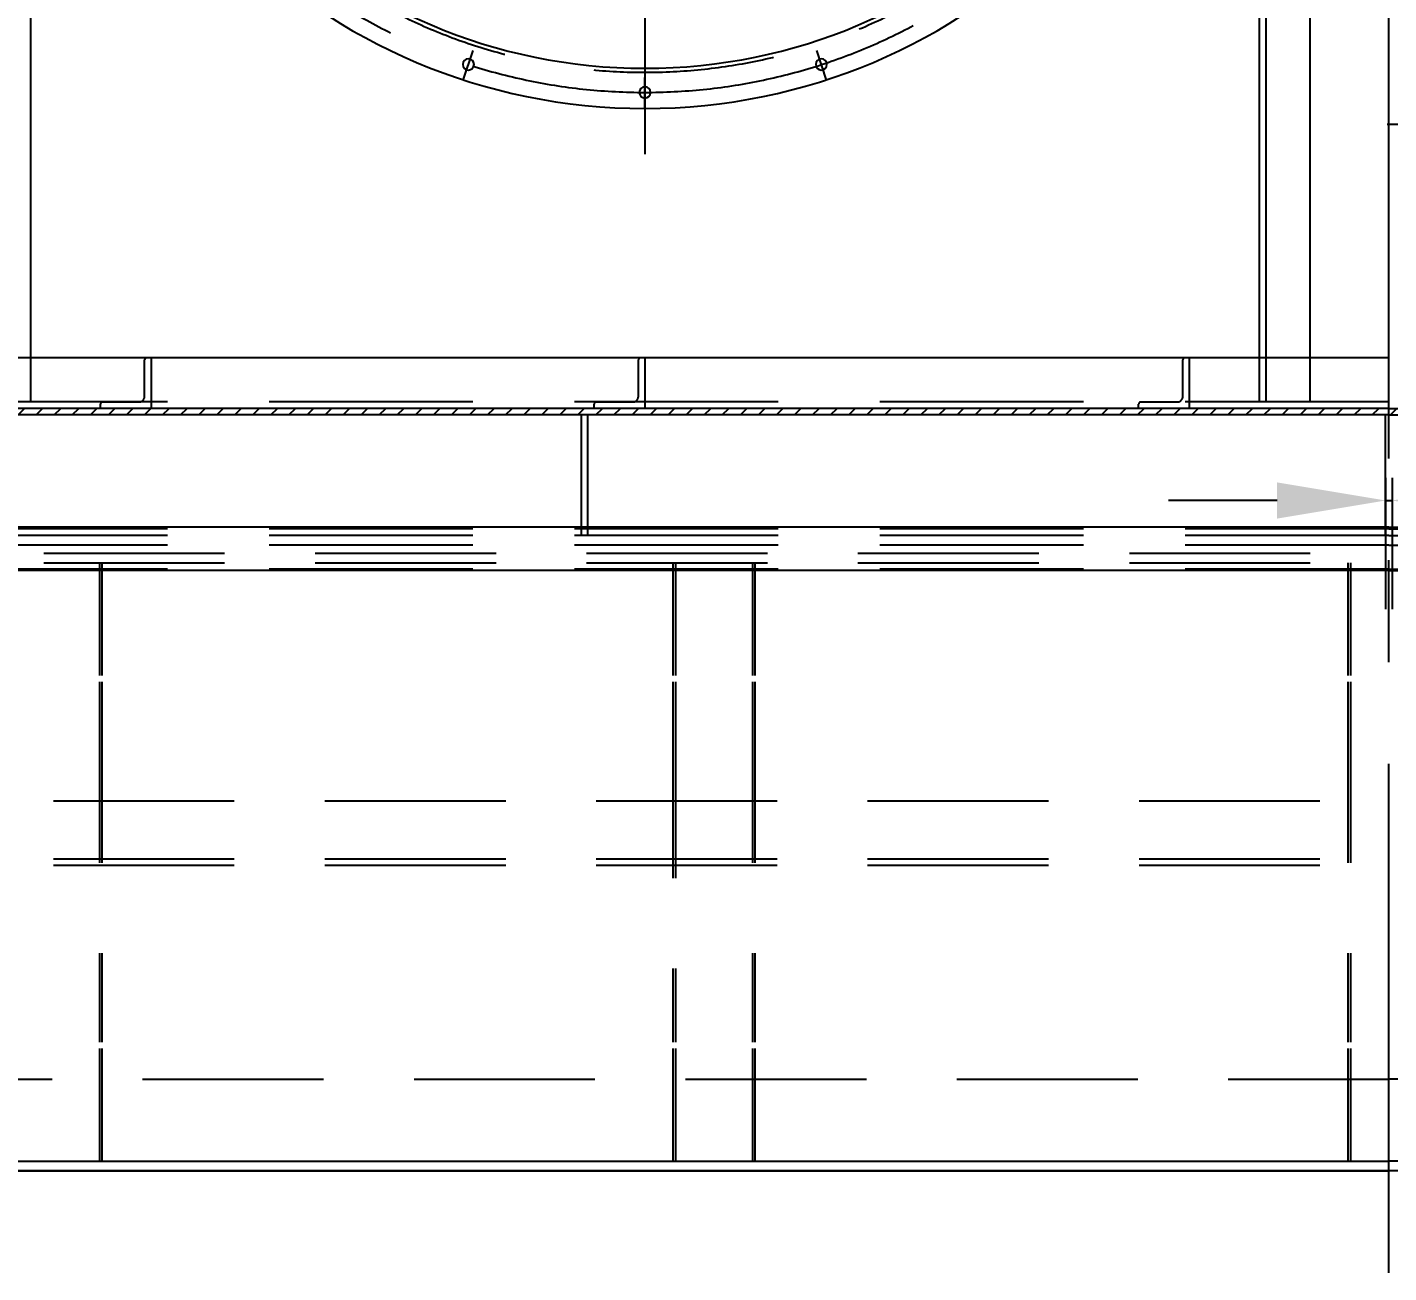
# Model space of a CAD drawing. Header units: millimetres. Extents: x 0 to 18900, y -513 to 13365.
# Drawn here: x 6018 to 7711, y 2748 to 4297 of the extents above; entities that cross this region are included whole.
import ezdxf

# ---------------------------------------------------------------- set-up
doc = ezdxf.new("R2010")
doc.units = ezdxf.units.MM
doc.header["$LTSCALE"] = 450
doc.header["$MEASUREMENT"] = 0
doc.linetypes.add('F', pattern=[0.75, 0.5, -0.25])
doc.linetypes.add('G', pattern=[2, 1.25, -0.25, 0.25, -0.25])
for name, color, linetype in [('01', 7, 'Continuous'), ('02', 1, 'Continuous'), ('04', 2, 'F'), ('05', 4, 'G'), ('08', 1, 'Continuous')]:
    doc.layers.add(name, color=color, linetype=linetype)
doc.styles.get("Standard").update_dxf_attribs({"font": 'isocp', "width": 0.707, "bigfont": 'intecad.shx'})
doc.dimstyles.new('INTE', dxfattribs={"dimscale": 45, "dimtxt": 3.5, "dimasz": 3, "dimexe": 3, "dimexo": 0, "dimgap": 1, "dimtad": 1, "dimdsep": 46, "dimtxsty": 'Standard', "dimcen": 0, "dimclrd": 1, "dimclre": 1, "dimclrt": 3, "dimaunit": 1, "dimadec": 1, "dimazin": 0, "dimtfac": 1, "dimtmove": 0, "dimatfit": 0, "dimfxl": 0, "dimarcsym": 0})
pattern_1 = [(45, (33914.18, 7453.533), (11.22532, -11.22532), [])]

# ---------------------------------------------------------------- blocks, each defined once
blk = doc.blocks.new('rerwe')
at = {"layer": '01', "color": 7, "linetype": 'Continuous'}
for centre, radius in [((27128.5, -16829.9), 730), ((27128.5, -16119.9), 7), ((27128.5, -16829.9), 680), ((26909.1, -16154.6), 7), ((27347.9, -16154.6), 7), ((26711.2, -16255.5), 7), ((27545.8, -16255.5), 7), ((26554.1, -16412.5), 7), ((27702.9, -16412.5), 7), ((26453.3, -16610.5), 7), ((27803.8, -16610.5), 7), ((26418.5, -16829.9), 7), ((27838.5, -16829.9), 7), ((26453.3, -17049.3), 7), ((27803.8, -17049.3), 7), ((26554.1, -17247.2), 7), ((27702.9, -17247.2), 7), ((26711.2, -17404.3), 7), ((27545.8, -17404.3), 7), ((26909.1, -17505.1), 7), ((27347.9, -17505.1), 7), ((27128.5, -17539.9), 7)]:
    blk.add_circle(centre, radius, dxfattribs=at)
at = {"layer": '04', "color": 2, "linetype": 'F'}
blk.add_circle((27128.5, -16829.9), 685, dxfattribs=at)
at = {"layer": '05'}
for p, q in [((27128.5, -16099.2), (27128.5, -16138.3)), ((26902.7, -16135), (26914.8, -16172.2)), ((27354.3, -16135), (27342.2, -16172.2)), ((26699, -16238.8), (26722, -16270.4)), ((27558, -16238.8), (27535, -16270.4)), ((26537.4, -16400.4), (26569, -16423.4)), ((27719.6, -16400.4), (27688, -16423.4)), ((26433.6, -16604.1), (26470.8, -16616.2)), ((27823.4, -16604.1), (27786.2, -16616.2)), ((26397.9, -16829.9), (26437, -16829.9)), ((27859.2, -16829.9), (27820.1, -16829.9)), ((26433.6, -17055.7), (26470.8, -17043.6)), ((27823.4, -17055.7), (27786.2, -17043.6)), ((26537.4, -17259.3), (26569, -17236.4)), ((27719.6, -17259.3), (27688, -17236.4)), ((26699, -17421), (26722, -17389.4)), ((27558, -17421), (27535, -17389.4)), ((26902.7, -17524.8), (26914.8, -17487.6)), ((27354.3, -17524.8), (27342.2, -17487.6)), ((27128.5, -17560.5), (27128.5, -17521.4))]:
    blk.add_line(p, q, dxfattribs=at)
at = {"layer": '05', "color": 4, "linetype": 'G'}
blk.add_circle((27128.5, -16829.9), 710, dxfattribs=at)
blk = doc.blocks.new('*D128')
at = {"layer": '08', "color": 1, "lineweight": -2, "ltscale": 1.125}
for p, q in [((6363.7, 6625.9), (2547.1, 6625.9)), ((2682.1, 6490.9), (2682.1, 2997.9)), ((3006.2, 2862.9), (2547.1, 2862.9))]:
    blk.add_line(p, q, dxfattribs=at)
at = {"layer": '08', "color": 1, "ltscale": 1.125}
for points in [[(2659.6, 6490.9), (2704.6, 6490.9), (2682.1, 6625.9)], [(2659.6, 2997.9), (2704.6, 2997.9), (2682.1, 2862.9)]]:
    blk.add_solid(points, dxfattribs=at)
at = {"layer": 'DEFPOINTS', "color": 0, "ltscale": 1.125}
for p in [(6363.7, 6625.9), (2682.1, 2862.9), (3006.2, 2862.9)]:
    blk.add_point(p, dxfattribs=at)
at = {"layer": '08', "color": 3, "ltscale": 1.125, "insert": (2558.3, 4744.4), "char_height": 157.5, "attachment_point": 5, "rotation": 90}
blk.add_mtext('3763', dxfattribs=at)
blk = doc.blocks.new('w')
at = {"layer": '01'}
for p, q in [((41686.4, -5373.2), (46273.7, -5373.2)), ((50860.9, -5373.2), (46273.7, -5373.2)), ((41686.4, -5385.2), (46273.7, -5385.2)), ((50860.9, -5385.2), (46273.7, -5385.2)), ((50860.9, -5385.2), (46273.7, -5385.2))]:
    blk.add_line(p, q, dxfattribs=at)
at = {"layer": '04', "color": 2, "linetype": 'F'}
for p, q in [((41563.7, -4617.2), (46273.7, -4617.2)), ((41563.7, -4617.2), (46273.7, -4617.2)), ((50983.7, -4617.2), (46273.7, -4617.2)), ((50983.7, -4617.2), (46273.7, -4617.2)), ((41563.7, -4629.2), (46273.7, -4629.2)), ((50983.7, -4629.2), (46273.7, -4629.2)), ((46321.4, -4629.2), (46321.4, -4769.2)), ((46324.4, -4629.2), (46324.4, -4769.2)), ((47061.8, -4629.2), (47061.8, -4769.2)), ((47064.8, -4629.2), (47064.8, -4769.2)), ((47160.7, -4629.2), (47160.7, -4769.2)), ((47163.7, -4629.2), (47163.7, -4769.2)), ((47873.9, -4629.2), (47873.9, -4769.2)), ((47876.9, -4629.2), (47876.9, -4769.2)), ((46321.4, -4777.2), (46321.4, -5225.2)), ((46324.4, -4777.2), (46324.4, -5225.2)), ((47061.8, -4777.2), (47061.8, -5225.2)), ((47064.8, -4777.2), (47064.8, -5225.2)), ((47160.7, -4777.2), (47160.7, -4796.2)), ((47163.7, -4777.2), (47163.7, -4796.2)), ((47873.9, -4777.2), (47873.9, -5225.2)), ((47876.9, -4777.2), (47876.9, -5225.2)), ((47160.7, -4796.2), (47160.7, -5225.2)), ((47163.7, -4796.2), (47163.7, -5225.2)), ((50971.7, -4925.2), (41575.7, -4925.2)), ((50971.7, -4997.2), (41575.7, -4997.2)), ((50971.7, -5005.2), (41575.7, -5005.2)), ((46321.4, -5233.2), (46321.4, -5373.2)), ((46324.4, -5233.2), (46324.4, -5373.2)), ((47061.8, -5233.2), (47061.8, -5373.2)), ((47064.8, -5233.2), (47064.8, -5373.2)), ((47160.7, -5233.2), (47160.7, -5373.2)), ((47163.7, -5233.2), (47163.7, -5373.2)), ((47873.9, -5233.2), (47873.9, -5373.2)), ((47876.9, -5233.2), (47876.9, -5373.2)), ((41686.7, -5271.2), (46273.7, -5271.2)), ((50860.7, -5271.2), (46273.7, -5271.2))]:
    blk.add_line(p, q, dxfattribs=at)
blk = doc.blocks.new('*D129')
at = {"layer": '08', "color": 1, "lineweight": -2, "ltscale": 1.125}
for p, q in [((7706.7, 3736.5), (7706.7, 3573.4)), ((7714.7, 3736.5), (7714.7, 3573.4)), ((7571.7, 3708.4), (7436.7, 3708.4)), ((7706.7, 3708.4), (7714.7, 3708.4)), ((7849.7, 3708.4), (8119.2, 3708.4))]:
    blk.add_line(p, q, dxfattribs=at)
at = {"layer": '08', "color": 1, "ltscale": 1.125}
for points in [[(7571.7, 3730.9), (7571.7, 3685.9), (7706.7, 3708.4)], [(7849.7, 3730.9), (7849.7, 3685.9), (7714.7, 3708.4)]]:
    blk.add_solid(points, dxfattribs=at)
at = {"layer": 'DEFPOINTS', "color": 0, "ltscale": 1.125}
for p in [(7706.7, 3736.5), (7714.7, 3736.5), (7714.7, 3708.4)]:
    blk.add_point(p, dxfattribs=at)
at = {"layer": '08', "color": 3, "ltscale": 1.125, "insert": (8051.9, 3832.1), "char_height": 157.5, "attachment_point": 5}
blk.add_mtext('8', dxfattribs=at)

msp = doc.modelspace()

# ---------------------------------------------------------------- hatches: boundary and pattern name
at = {"layer": '02', "ltscale": 1.125}
h = msp.add_hatch(dxfattribs=at)
h.set_pattern_fill('LINE', color=256, scale=5, angle=135, style=0)
h.set_pattern_definition(pattern_1)
h.paths.add_polyline_path([(3075.663, 3822.879), (7710.663, 3822.879), (7710.663, 3814.879), (3075.663, 3814.879)])
h.paths.add_polyline_path([(3008.663, 3822.879), (3075.663, 3822.879), (3075.663, 3814.879), (3008.663, 3814.879)])
h = msp.add_hatch(dxfattribs=at)
h.set_pattern_fill('LINE', color=256, scale=5, angle=135, style=0)
h.set_pattern_definition(pattern_1)
h.paths.add_polyline_path([(7710.663, 3822.879), (12345.663, 3822.879), (12345.663, 3814.879), (7710.663, 3814.879)])

# ---------------------------------------------------------------- linework, layer by layer
at = {"layer": '01', "color": 7, "linetype": 'Continuous', "ltscale": 1.125}
for p, q in [((7549.663, 6554.879), (7549.663, 3885.879)), ((7549.663, 6554.879), (7549.663, 3885.879)), ((7557.663, 6554.879), (7557.663, 3885.879)), ((6021.663, 6508.189), (6021.663, 3885.879)), ((6021.663, 6508.189), (6021.663, 3885.879)), ((7612.663, 4887.879), (7612.663, 3885.879)), ((7710.663, 3675.161), (3000.663, 3675.161)), ((7710.663, 3675.161), (12420.663, 3675.161))]:
    msp.add_line(p, q, dxfattribs=at)
at = {"layer": '01', "ltscale": 1.125}
for p, q in [((7710.663, 3885.879), (3008.663, 3885.879)), ((7710.663, 3822.879), (3008.663, 3822.879)), ((7710.663, 3814.879), (3008.663, 3814.879)), ((7710.663, 3822.879), (12412.663, 3822.879)), ((7710.663, 3814.879), (12412.663, 3814.879)), ((7710.663, 3621.161), (3000.663, 3621.161)), ((7710.663, 3621.161), (12420.663, 3621.161)), ((12297.892, 2874.879), (3000.663, 2874.879)), ((3123.435, 2874.879), (7710.663, 2874.879)), ((3123.435, 2874.879), (7710.663, 2874.879))]:
    msp.add_line(p, q, dxfattribs=at)
at = {"layer": '04', "ltscale": 1.125}
for p, q in [((6021.663, 3885.879), (6021.663, 3830.879)), ((7549.663, 3885.879), (7549.663, 3830.879)), ((7557.663, 3885.879), (7557.663, 3830.879)), ((7612.663, 3885.879), (7612.663, 3830.879))]:
    msp.add_line(p, q, dxfattribs=at)
at = {"layer": '04', "color": 2, "linetype": 'F', "ltscale": 1.125}
for p, q in [((6163.663, 3837.879), (6163.663, 3883.251)), ((6171.663, 3885.879), (6166.303, 3885.879)), ((6171.663, 3885.879), (6171.663, 3822.879)), ((6777.663, 3837.879), (6777.663, 3883.251)), ((6785.663, 3885.879), (6780.303, 3885.879)), ((6785.663, 3885.879), (6785.663, 3822.879)), ((7454.663, 3837.879), (7454.663, 3883.251)), ((7462.663, 3885.879), (7457.303, 3885.879)), ((7462.663, 3885.879), (7462.663, 3822.879)), ((7710.663, 3830.879), (3008.663, 3830.879)), ((6108.663, 3822.879), (6108.663, 3828.239)), ((6111.303, 3830.879), (6156.678, 3830.879)), ((6722.663, 3822.879), (6722.663, 3828.239)), ((6725.303, 3830.879), (6770.678, 3830.879)), ((7399.663, 3822.879), (7399.663, 3828.239)), ((7402.303, 3830.879), (7447.678, 3830.879)), ((6171.663, 3822.879), (6108.663, 3822.879)), ((6706.663, 3675.161), (6706.663, 3814.879)), ((6714.663, 3675.161), (6714.663, 3814.879)), ((6785.663, 3822.879), (6722.663, 3822.879)), ((7462.663, 3822.879), (7399.663, 3822.879)), ((7706.663, 3675.161), (7706.663, 3814.879)), ((6706.663, 3664.879), (6706.663, 3675.161)), ((6714.663, 3664.879), (6714.663, 3675.161)), ((7706.663, 3664.879), (7706.663, 3675.161)), ((7710.663, 3673.161), (3000.663, 3673.161)), ((7710.663, 3664.879), (3000.663, 3664.879)), ((7710.663, 3673.161), (12420.663, 3673.161)), ((7710.663, 3664.879), (12420.663, 3664.879)), ((7710.663, 3652.879), (3000.663, 3652.879)), ((7710.663, 3652.879), (12420.663, 3652.879)), ((7710.663, 3623.161), (3000.663, 3623.161)), ((7710.663, 3623.161), (12420.663, 3623.161))]:
    msp.add_line(p, q, dxfattribs=at)
for centre, radius, start, end in [((6166.303, 3883.239), 2.64, 90, 179.737871), ((6780.303, 3883.239), 2.64, 90, 179.737871), ((7457.303, 3883.239), 2.64, 90, 179.737871), ((6111.303, 3828.239), 2.64, 90, 180), ((6156.663, 3837.879), 7, 270.121777, 0), ((6725.303, 3828.239), 2.64, 90, 180), ((6770.663, 3837.879), 7, 270.121777, 0), ((7402.303, 3828.239), 2.64, 90, 180), ((7447.663, 3837.879), 7, 270.121777, 0)]:
    msp.add_arc(centre, radius, start, end, dxfattribs=at)
at = {"layer": '05', "color": 4, "linetype": 'G', "ltscale": 1.125}
msp.add_line((7710.663, 2748.106), (7710.663, 6750.64), dxfattribs=at)
at = {"layer": '05', "ltscale": 1.125}
for p, q in [((6785.663, 5784.441), (6785.663, 4136.286)), ((7909.179, 4175.879), (7708.483, 4175.879))]:
    msp.add_line(p, q, dxfattribs=at)

# ---------------------------------------------------------------- block references
at = {"layer": '01', "ltscale": 1.125, "xscale": -1}
msp.add_blockref('w', (53984.325, 8260.079), dxfattribs=at)
at = {"layer": '05', "ltscale": 1.125, "xscale": -1}
msp.add_blockref('rerwe', (33914.18, 21755.747), dxfattribs=at)

# ---------------------------------------------------------------- dimensions: what is measured, and where the dimension line sits
at = {"layer": '08', "ltscale": 1.125}
dim = msp.add_linear_dim(base=(2682.065, 2862.879), p1=(6363.687, 6625.879), p2=(3006.163, 2862.879), angle=90, dimstyle='INTE', dxfattribs=at)
dim.commit()
dim.dimension.update_dxf_attribs({"geometry": '*D128', "text_midpoint": (2558.315, 4744.379)})
dim = msp.add_linear_dim(base=(7714.663, 3708.382), p1=(7706.663, 3736.51), p2=(7714.663, 3736.51), dimstyle='INTE', dxfattribs=at)
dim.commit()
dim.dimension.update_dxf_attribs({"geometry": '*D129', "text_midpoint": (8051.934, 3832.132)})

doc.saveas('drawing.dxf')
